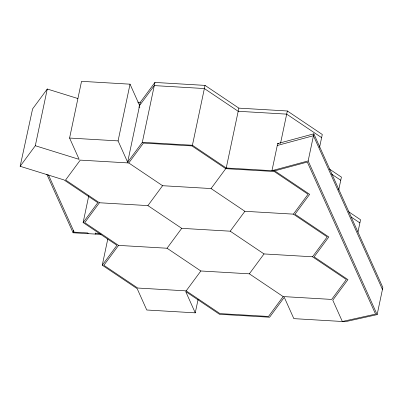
<?xml version="1.0" encoding="UTF-8"?>
<svg xmlns="http://www.w3.org/2000/svg" width="403" height="403" viewBox="0 0 403 403"><rect width="100%" height="100%" fill="white"/><g stroke="black" fill="none" stroke-linecap="round" stroke-linejoin="round"><path stroke-width="0.6" d="M198.085 299.434L195.259 312.854L146.763 310.003L137.196 288.684L102.266 265.194L116.941 245.296L83.129 222.557L97.808 202.659L63.991 179.919L20.15 166.288L32.588 108.911L47.267 89.018L77.895 98.539M20.15 166.288L35.313 145.735L47.267 89.018M35.313 145.735L79.154 159.366L69.583 138.048L81.537 81.325L130.033 84.177L139.599 105.495L154.278 85.602L204.371 88.544L238.188 111.283L286.684 114.135L321.614 137.625M101.118 234.42L73.089 232.773L73.608 230.325M83.129 222.557L88.766 195.803M95.718 232.889L95.466 234.088L95.148 233.382L100.115 233.675M319.559 147.387L322.279 134.476L287.349 110.981L238.853 108.135L205.036 85.391L154.943 82.449L142.324 142.319L127.645 162.213L118.079 140.894L130.033 84.177M102.266 265.194L107.772 239.05M127.645 162.213L140.264 102.342L154.943 82.449M274.73 170.852L309.66 194.347L294.986 214.24L328.798 236.984L314.123 256.877L347.935 279.622L332.772 300.175L342.343 321.493L375.561 314.113L307.313 162.061L274.73 170.852L226.234 168.006L192.422 145.261L205.036 85.391M226.234 168.006L238.853 108.135M277.672 143.589L271.96 170.691L308.154 160.923L313.861 133.826L277.672 143.589L278.78 143.654M280.513 143.408L287.349 110.981M338.696 190.025L341.417 177.113L329.453 169.064M357.96 232.052L360.554 219.751L348.59 211.706M195.259 312.854L185.692 291.535L219.504 314.275L269.602 317.221L284.281 297.323L293.847 318.642L345.426 321.675L377.137 314.627L382.85 287.53L313.861 133.826M99.405 202.754L84.726 222.647L118.542 245.392L167.038 248.238L200.855 270.982L249.346 273.828L283.163 296.573L331.659 299.424L346.338 279.526L312.521 256.787L264.025 253.935L230.209 231.191L181.718 228.345L147.901 205.601L99.405 202.754L65.588 180.01L80.268 160.117L128.764 162.963L162.58 185.707L211.071 188.554L244.888 211.298L293.384 214.144L327.201 236.888L312.521 256.787M128.764 162.963L143.443 143.07L191.934 145.916L225.751 168.661L274.247 171.507L308.063 194.251L293.384 214.144M118.542 245.392L103.863 265.285L137.68 288.029L186.176 290.875L219.993 313.62L268.484 316.471L283.163 296.573M147.901 205.601L162.58 185.707M167.038 248.238L181.718 228.345M211.071 188.554L225.751 168.661M186.176 290.875L200.855 270.982M230.209 231.191L244.888 211.298M249.346 273.828L264.025 253.935M277.274 145.483L313.463 135.715L382.452 289.419M137.776 102.196L140.264 102.342M138.657 107.027L139.896 107.097M69.583 138.048L118.079 140.894M142.324 142.319L192.422 145.261M331.387 173.965L340.752 180.262M351.043 216.955L359.889 222.904M308.154 160.923L377.137 314.627M88.121 233.654L87.809 232.954L74.157 232.153L48.471 174.922M46.808 174.222L73.089 232.773"/></g></svg>
